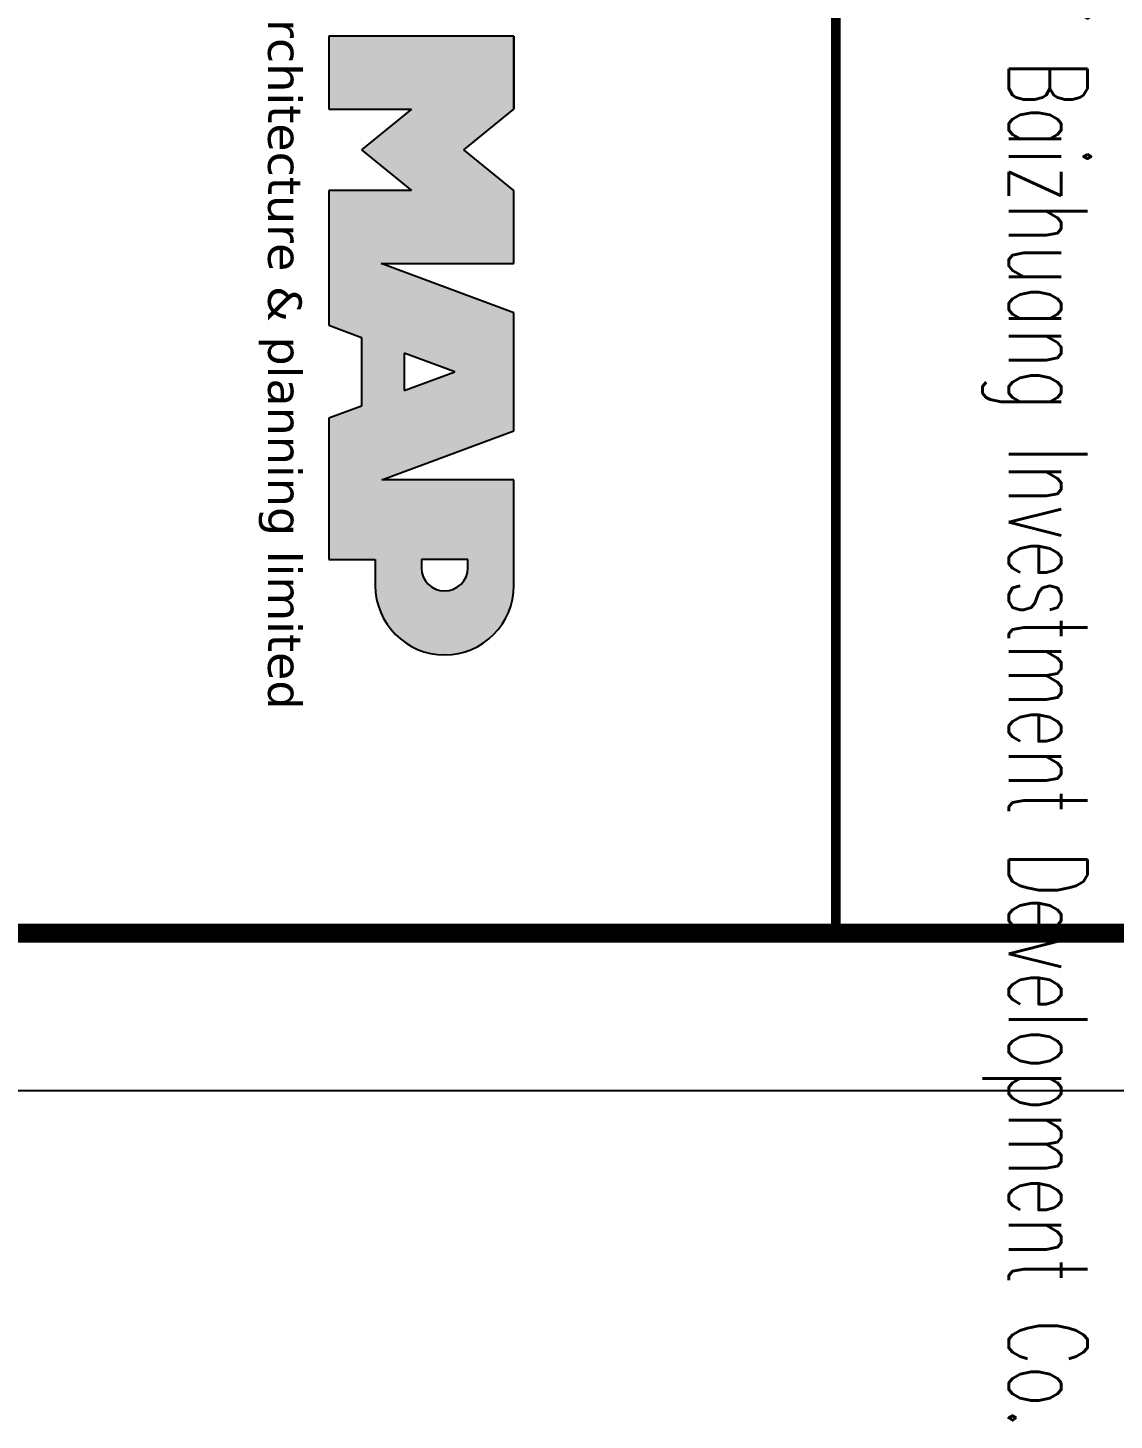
# Model space of a CAD drawing. Extents: x -336292 to -293591, y 7462 to 68263.
# Drawn here: x -317662 to -314207, y 7765 to 12192 of the extents above; entities that cross this region are included whole.
import ezdxf
from ezdxf.enums import TextEntityAlignment as Align

# ---------------------------------------------------------------- set-up
doc = ezdxf.new("R2010")
doc.units = 0
doc.header["$LTSCALE"] = 1000
doc.header["$MEASUREMENT"] = 0
doc.layers.get('0').update_dxf_attribs({"linetype": 'CONTINUOUS'})
doc.layers.add('图框', color=7, linetype='CONTINUOUS')
doc.styles.add('TONGJI-FONT', font='simplex.shx', dxfattribs={"width": 0.65})
doc.styles.add('VERDAND', font='verdana.ttf')

# ---------------------------------------------------------------- blocks, each defined once
blk = doc.blocks.new('A$C0731766E')
at = {"linetype": 'ByBlock', "lineweight": -2}
h = blk.add_hatch(color=0, dxfattribs=at)
edge = h.paths.add_edge_path()
edge.add_line((544, 1379), (0, 1379))
edge.add_line((0, 1379), (0, 0))
edge.add_line((0, 0), (544, 0))
edge.add_line((544, 0), (544, 615))
edge.add_line((544, 615), (847, 243))
edge.add_line((847, 243), (1150, 615))
edge.add_line((1150, 615), (1150, 0))
edge.add_line((1150, 0), (2154, 0))
edge.add_line((2154, 0), (2244, 243))
edge.add_line((2244, 243), (2757, 243))
edge.add_line((2757, 243), (2847, 0))
edge.add_line((2847, 0), (3900, 0))
edge.add_line((3900, 0), (3900, 345))
edge.add_line((3900, 345), (4093, 345))
edge.add_arc((4093, 862), 517, 270, 450)
edge.add_line((4093, 1379), (3305, 1379))
edge.add_line((3305, 1379), (3305, 393))
edge.add_line((3305, 393), (2941, 1379))
edge.add_line((2941, 1379), (2060, 1379))
edge.add_line((2060, 1379), (1694, 388))
edge.add_line((1694, 388), (1694, 1379))
edge.add_line((1694, 1379), (1150, 1379))
edge.add_line((1150, 1379), (847, 1006))
edge.add_line((847, 1006), (544, 1379))
edge.add_line((544, 1379), (0, 1379))
edge.add_line((0, 1379), (544, 1379))
edge = h.paths.add_edge_path(flags=16)
edge.add_arc((3961, 862), 173, 270, 450)
edge.add_line((3961, 1035), (3900, 1035))
edge.add_line((3900, 1035), (3900, 689))
edge.add_line((3900, 689), (3961, 689))
h.paths.add_polyline_path([(2500, 939), (2361, 561), (2640, 561)], flags=16)
at = {"color": 0, "linetype": 'ByBlock', "lineweight": -2}
for p, q in [((544, 1379), (0, 1379)), ((0, 1379), (0, 0)), ((544, 1379), (0, 1379)), ((0, 1379), (544, 1379)), ((847, 1006), (544, 1379)), ((1150, 1379), (847, 1006)), ((1694, 1379), (1150, 1379)), ((2060, 1379), (1694, 388)), ((1694, 388), (1694, 1379)), ((2941, 1379), (2060, 1379)), ((3305, 393), (2941, 1379)), ((4093, 1379), (3305, 1379)), ((3305, 1379), (3305, 393)), ((2500, 939), (2361, 561)), ((2640, 561), (2500, 939)), ((2500, 939), (2500, 939)), ((3961, 1035), (3900, 1035)), ((3900, 1035), (3900, 689)), ((3900, 689), (3961, 689)), ((544, 0), (544, 615)), ((544, 615), (847, 243)), ((847, 243), (1150, 615)), ((1150, 615), (1150, 0)), ((2361, 561), (2640, 561)), ((3900, 0), (3900, 345)), ((3900, 345), (4093, 345)), ((2154, 0), (2244, 243)), ((2244, 243), (2757, 243)), ((2757, 243), (2847, 0)), ((0, 0), (544, 0)), ((1150, 0), (2154, 0)), ((2847, 0), (3900, 0))]:
    blk.add_line(p, q, dxfattribs=at)
for centre, radius in [((4093, 862), 517), ((3961, 862), 173)]:
    blk.add_arc(centre, radius, 270, 90, dxfattribs=at)
blk = doc.blocks.new('TJAD_TK_A0')
at = {"layer": '图框'}
blk.add_line((2162, -441.703), (2162, 399.297), dxfattribs=at)
at = {"layer": '图框', "const_width": 1.2}
blk.add_lwpolyline([(2152, -431.703), (2152, 389.297), (998, 389.297), (998, -431.703)], close=True, dxfattribs=at)
at = {"layer": '图框', "const_width": 0.6}
blk.add_lwpolyline([(2072, -17.703), (2152, -17.703)], dxfattribs=at)
at = {"xscale": 0.0085333333408926, "yscale": 0.0085333333408926, "zscale": 0.0085333333408926}
blk.add_blockref('A$C0731766E', (2094.954, -49.942), dxfattribs=at)
at = {"style": 'VERDAND'}
blk.add_text('architecture & planning limited', height=2.13333, dxfattribs=at).set_placement((2114.919, -52.746), align=Align.MIDDLE_CENTER)
at = {"layer": '图框', "style": 'TONGJI-FONT', "width": 0.65}
blk.add_text('Anhui Huangshan Yuanyi Baizhuang Investment Development Co.', height=5, dxfattribs=at).set_placement((2112, -4.203), align=Align.MIDDLE_CENTER)

msp = doc.modelspace()

# ---------------------------------------------------------------- block references
at = {"layer": '图框', "xscale": 50, "yscale": 50, "zscale": 50, "rotation": 270}
msp.add_blockref('TJAD_TK_A0', (-314207.3, 116912.9), dxfattribs=at)

doc.saveas('drawing.dxf')
